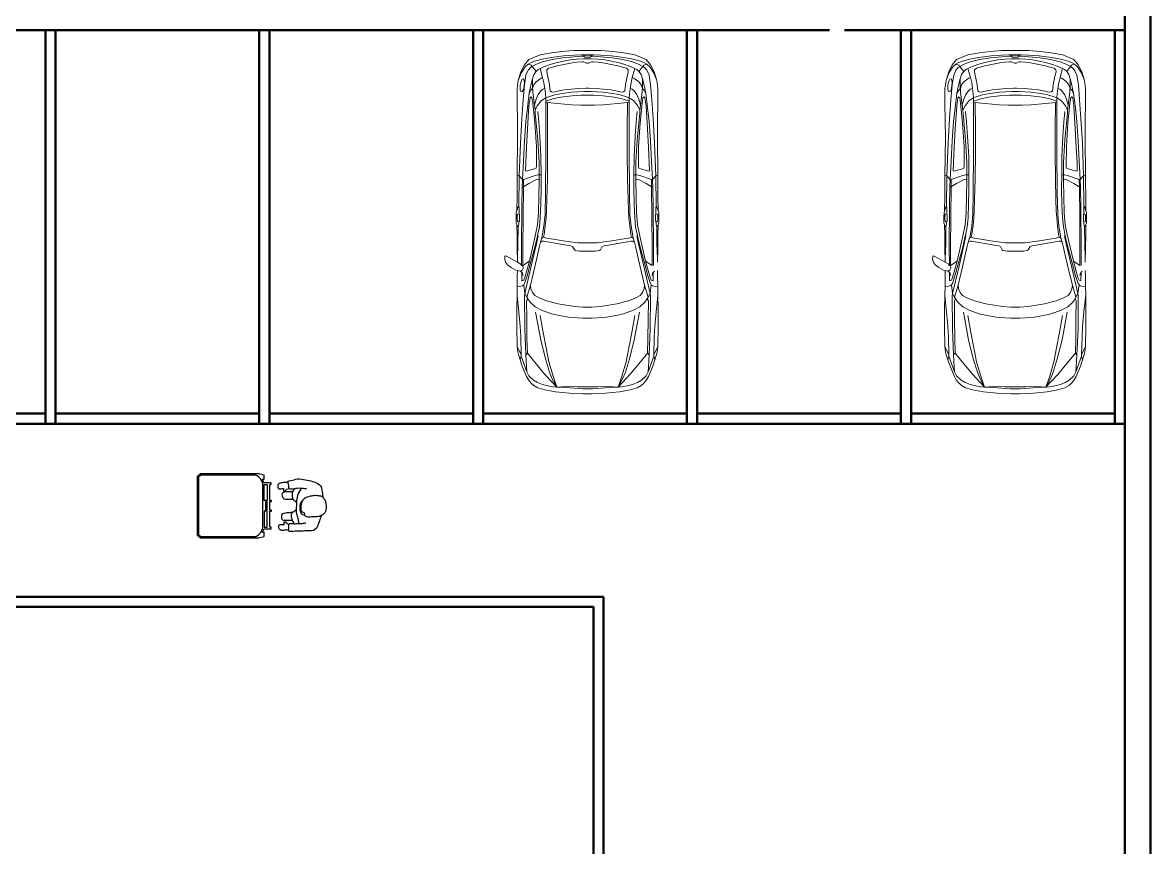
# Model space of a CAD drawing. Header units: millimetres. Extents: x 44692 to 659456, y -26273 to 96111.
# Drawn here: x 269330 to 280366, y 14340 to 22415 of the extents above; entities that cross this region are included whole.
import ezdxf

# ---------------------------------------------------------------- set-up
doc = ezdxf.new("R2010")
doc.units = ezdxf.units.MM
doc.header["$LTSCALE"] = 100
doc.layers.add('Muebles', color=112, linetype='Continuous')
doc.layers.add('Personal', color=171, linetype='Continuous')
doc.layers.add('Paredes', color=7, linetype='Continuous', lineweight=50)
doc.layers.add('www.dwgautocad.com', color=7, linetype='Continuous', lineweight=5)

# ---------------------------------------------------------------- blocks, each defined once
blk = doc.blocks.new('MU11-9')
for points in [[(-0.0431, 0.5974), (-0.0431, 0.5827), (-0.171, 0.5827), (-0.171, 0.5944), (-0.178, 0.5944), (-0.185, 0.5944), (-0.1854, 0.5362, 0.065352), (-0.2135, 0.5234), (-0.2134, 0.5392), (-0.2457, 0.5392), (-0.2575, 0.4915), (-0.2579, 0.0248), (-0.2362, 0), (0, 0), (0.2362, 0), (0.2579, 0.0248), (0.2575, 0.4915), (0.2457, 0.5392), (0.2134, 0.5392), (0.2135, 0.5234, 0.065352), (0.1854, 0.5362), (0.185, 0.5944), (0.178, 0.5944), (0.171, 0.5944), (0.171, 0.5827), (0.0431, 0.5827), (0.0431, 0.5974), (0.0344, 0.5974), (0.0344, 0.5827), (0, 0.5827), (-0.0344, 0.5827), (-0.0344, 0.5974)], [(-0.2468, 0.4718), (-0.2471, 0.0288), (-0.2314, 0.0107), (0, 0.0107), (0.2314, 0.0107), (0.2471, 0.0288), (0.2468, 0.4718, 0.222129), (0.1747, 0.5279), (-0.1747, 0.5279, 0.222129)]]:
    blk.add_lwpolyline(points, format="xyb", close=True)
for points in [[(-0.0431, 0.5382), (-0.171, 0.5382), (-0.171, 0.5618), (-0.0431, 0.5618), (-0.0431, 0.5382)], [(0.0431, 0.5382), (0.171, 0.5382), (0.171, 0.5618), (0.0431, 0.5618), (0.0431, 0.5382)]]:
    blk.add_lwpolyline(points)
blk.add_lwpolyline([(0.0344, 0.5489), (0.0344, 0.5618), (0, 0.5618), (-0.0344, 0.5618), (-0.0344, 0.5489), (0, 0.5489)], close=True)
blk = doc.blocks.new('pa17-16')
for points, knots in [([(5.558, 2.439), (5.555, 2.422), (5.552, 2.385), (5.549, 2.333), (5.571, 2.26), (5.543, 2.259), (5.503, 2.253), (5.479, 2.243), (5.478, 2.281), (5.45, 2.344), (5.466, 2.423), (5.478, 2.503), (5.512, 2.58), (5.555, 2.585), (5.608, 2.596), (5.634, 2.6)], [0, 0, 0, 0, 0.404899, 0.829805, 1.276298, 1.516647, 1.885942, 2.122553, 2.418487, 2.881882, 3.382407, 3.897515, 4.613825, 5.020942, 5.393355, 5.393355, 5.393355, 5.393355]), ([(5.62, 2.554), (5.619, 2.543), (5.615, 2.525), (5.622, 2.49), (5.635, 2.429), (5.661, 2.406), (5.685, 2.391), (5.732, 2.383), (5.772, 2.384), (5.788, 2.397), (5.802, 2.427), (5.815, 2.416), (5.832, 2.43), (5.838, 2.457), (5.832, 2.504), (5.834, 2.562), (5.814, 2.594), (5.794, 2.628), (5.731, 2.639), (5.704, 2.63), (5.668, 2.626), (5.644, 2.605), (5.623, 2.596), (5.621, 2.567), (5.62, 2.554)], [0, 0, 0, 0, 0.297584, 0.631064, 1.068635, 1.39533, 1.69617, 2.097861, 2.458938, 2.716293, 3.010442, 3.199165, 3.447293, 3.731671, 4.119196, 4.541864, 4.881702, 5.22714, 5.673063, 5.989311, 6.327668, 6.644571, 6.906626, 7.259736, 7.259736, 7.259736, 7.259736]), ([(5.82, 2.585), (5.837, 2.582), (5.882, 2.567), (5.976, 2.542), (5.972, 2.461), (5.979, 2.393), (5.981, 2.315), (5.989, 2.261), (5.969, 2.266), (5.94, 2.266), (5.906, 2.267), (5.901, 2.281), (5.909, 2.318), (5.901, 2.361), (5.902, 2.401), (5.896, 2.424), (5.893, 2.435)], [6.682038, 6.682038, 6.682038, 6.682038, 7.076266, 7.806153, 8.304227, 8.77662, 9.284333, 9.649979, 9.844608, 10.160206, 10.472731, 10.661147, 10.998544, 11.371438, 11.724832, 12.051545, 12.051545, 12.051545, 12.051545]), ([(5.552, 2.381), (5.573, 2.365), (5.622, 2.34), (5.692, 2.338), (5.795, 2.332), (5.838, 2.352), (5.881, 2.361), (5.902, 2.366)], [0, 0, 0, 0, 0.49262, 0.970296, 1.525877, 1.91054, 2.357805, 2.357805, 2.357805, 2.357805]), ([(5.672, 2.399), (5.675, 2.395), (5.684, 2.383), (5.704, 2.372), (5.735, 2.37), (5.774, 2.373), (5.809, 2.387), (5.812, 2.401), (5.814, 2.42)], [0.121052, 0.121052, 0.121052, 0.121052, 0.297289, 0.584433, 0.895396, 1.26174, 1.600834, 1.760925, 1.760925, 1.760925, 1.760925]), ([(5.491, 2.248), (5.494, 2.237), (5.498, 2.215), (5.497, 2.181), (5.512, 2.145), (5.557, 2.147), (5.563, 2.168), (5.55, 2.213), (5.575, 2.2), (5.591, 2.209), (5.574, 2.226), (5.562, 2.234), (5.556, 2.252), (5.556, 2.26)], [0, 0, 0, 0, 0.324329, 0.654038, 0.980089, 1.31306, 1.562526, 1.890179, 2.123217, 2.319335, 2.559559, 2.78492, 3.066636, 3.066636, 3.066636, 3.066636]), ([(5.555, 2.321), (5.56, 2.315), (5.571, 2.304), (5.589, 2.292), (5.625, 2.291), (5.661, 2.297), (5.673, 2.315), (5.686, 2.33), (5.691, 2.338)], [0, 0, 0, 0, 0.262594, 0.520609, 0.853848, 1.185107, 1.43842, 1.738028, 1.738028, 1.738028, 1.738028]), ([(5.587, 2.295), (5.587, 2.288), (5.587, 2.267), (5.588, 2.187), (5.635, 2.19), (5.667, 2.213), (5.661, 2.262), (5.66, 2.288), (5.661, 2.301)], [0.078483, 0.078483, 0.078483, 0.078483, 0.321516, 0.797556, 1.122606, 1.448668, 1.830958, 2.166281, 2.166281, 2.166281, 2.166281]), ([(5.771, 2.336), (5.774, 2.331), (5.779, 2.32), (5.795, 2.295), (5.815, 2.285), (5.861, 2.291), (5.884, 2.306), (5.899, 2.312), (5.906, 2.315)], [0, 0, 0, 0, 0.233477, 0.532145, 0.79329, 1.163492, 1.458071, 1.725911, 1.725911, 1.725911, 1.725911]), ([(5.794, 2.299), (5.795, 2.286), (5.798, 2.261), (5.804, 2.2), (5.826, 2.187), (5.867, 2.191), (5.876, 2.212), (5.872, 2.261), (5.871, 2.286), (5.871, 2.298)], [0, 0, 0, 0, 0.353805, 0.775896, 1.041599, 1.377968, 1.615337, 2.001902, 2.313716, 2.313716, 2.313716, 2.313716]), ([(5.971, 2.265), (5.97, 2.255), (5.969, 2.234), (5.979, 2.202), (5.967, 2.164), (5.922, 2.163), (5.913, 2.183), (5.923, 2.229), (5.899, 2.213), (5.882, 2.221), (5.898, 2.24), (5.908, 2.248), (5.912, 2.262), (5.913, 2.268)], [0.038839, 0.038839, 0.038839, 0.038839, 0.324329, 0.654038, 0.980089, 1.31306, 1.562526, 1.890179, 2.123217, 2.319335, 2.559559, 2.78492, 2.989829, 2.989829, 2.989829, 2.989829])]:
    blk.add_open_spline(points, degree=3, knots=knots)

msp = doc.modelspace()

# ---------------------------------------------------------------- linework, layer by layer
at = {"layer": 'Paredes'}
for p, q in [((280115.568, -16598.129), (280115.568, 36254.173)), ((280365.568, -16848.129), (280365.568, 36254.173)), ((256291, 22339.5), (277226, 22339.5)), ((269552.913, 22339.5), (269552.913, 18786.504)), ((269652.913, 22339.5), (269552.913, 22339.5)), ((269552.913, 22339.5), (269552.913, 18586.504)), ((269652.913, 18486.504), (269652.913, 22339.5)), ((269652.913, 18586.504), (269652.913, 22339.5)), ((271645.444, 22339.5), (271645.444, 18786.504)), ((271645.444, 22339.5), (271645.444, 18786.504)), ((271745.444, 22339.5), (271645.444, 22339.5)), ((271645.444, 22339.5), (271645.444, 18586.504)), ((271745.444, 18486.504), (271745.444, 22339.5)), ((271745.444, 18486.504), (271745.444, 22339.5)), ((271745.444, 18586.504), (271745.444, 22339.5)), ((273737.975, 22339.5), (273737.975, 18786.504)), ((273737.975, 22339.5), (273737.975, 18786.504)), ((273837.975, 22339.5), (273737.975, 22339.5)), ((273737.975, 22339.5), (273737.975, 18586.504)), ((273837.975, 18486.504), (273837.975, 22339.5)), ((273837.975, 18486.504), (273837.975, 22339.5)), ((273837.975, 18586.504), (273837.975, 22339.5)), ((275830.506, 22339.5), (275830.506, 18786.504)), ((275930.506, 22339.5), (275830.506, 22339.5)), ((275830.506, 22339.5), (275830.506, 18586.504)), ((275930.506, 18486.504), (275930.506, 22339.5)), ((275930.506, 18586.504), (275930.506, 22339.5)), ((277371.258, 22339.5), (280115.568, 22339.5)), ((277923.037, 22339.5), (277923.037, 18786.504)), ((277923.037, 22339.5), (277923.037, 18786.504)), ((278023.037, 22339.5), (277923.037, 22339.5)), ((277923.037, 22339.5), (277923.037, 18586.504)), ((277923.037, 22339.5), (277923.037, 18786.504)), ((277923.037, 22339.5), (277923.037, 18786.504)), ((278023.037, 22339.5), (277923.037, 22339.5)), ((277923.037, 22339.5), (277923.037, 18586.504)), ((278023.037, 18486.504), (278023.037, 22339.5)), ((278023.037, 18486.504), (278023.037, 22339.5)), ((278023.037, 18586.504), (278023.037, 22339.5)), ((278023.037, 18486.504), (278023.037, 22339.5)), ((278023.037, 18486.504), (278023.037, 22339.5)), ((278023.037, 18586.504), (278023.037, 22339.5)), ((280015.568, 22339.5), (280015.568, 18786.504)), ((280115.568, 22339.5), (280015.568, 22339.5)), ((280015.568, 22339.5), (280015.568, 18586.504)), ((280115.568, 18486.504), (280115.568, 22339.5)), ((280115.568, 18586.504), (280115.568, 22339.5)), ((269552.913, 18786.504), (269552.913, 18586.504)), ((271645.444, 18786.504), (271645.444, 18586.504)), ((271645.444, 18786.504), (271645.444, 18586.504)), ((273737.975, 18786.504), (273737.975, 18586.504)), ((273737.975, 18786.504), (273737.975, 18586.504)), ((275830.506, 18786.504), (275830.506, 18586.504)), ((277923.037, 18786.504), (277923.037, 18586.504)), ((277923.037, 18786.504), (277923.037, 18586.504)), ((277923.037, 18786.504), (277923.037, 18586.504)), ((277923.037, 18786.504), (277923.037, 18586.504)), ((280015.568, 18786.504), (280015.568, 18586.504)), ((269552.913, 18586.504), (267760.382, 18586.504)), ((269552.913, 18586.504), (269552.913, 18486.504)), ((269852.913, 18586.504), (269652.913, 18586.504)), ((271645.444, 18586.504), (269852.913, 18586.504)), ((271645.444, 18586.504), (271645.444, 18486.504)), ((271945.444, 18586.504), (271745.444, 18586.504)), ((273737.975, 18586.504), (271945.444, 18586.504)), ((273737.975, 18586.504), (273737.975, 18486.504)), ((274037.975, 18586.504), (273837.975, 18586.504)), ((275830.506, 18586.504), (274037.975, 18586.504)), ((275830.506, 18586.504), (275830.506, 18486.504)), ((276130.506, 18586.504), (275930.506, 18586.504)), ((277923.037, 18586.504), (276130.506, 18586.504)), ((277923.037, 18586.504), (277923.037, 18486.504)), ((277923.037, 18586.504), (277923.037, 18486.504)), ((278223.037, 18586.504), (278023.037, 18586.504)), ((280015.568, 18586.504), (278223.037, 18586.504)), ((280015.568, 18586.504), (280015.568, 18486.504)), ((267460.382, 18486.504), (269552.913, 18486.504)), ((269552.913, 18486.504), (269652.913, 18486.504)), ((269552.913, 18486.504), (271645.444, 18486.504)), ((271645.444, 18486.504), (271745.444, 18486.504)), ((271645.444, 18486.504), (271745.444, 18486.504)), ((271645.444, 18486.504), (273737.975, 18486.504)), ((273737.975, 18486.504), (273837.975, 18486.504)), ((273737.975, 18486.504), (273837.975, 18486.504)), ((273737.975, 18486.504), (275830.506, 18486.504)), ((275830.506, 18486.504), (275930.506, 18486.504)), ((275830.506, 18486.504), (277923.037, 18486.504)), ((277923.037, 18486.504), (278023.037, 18486.504)), ((277923.037, 18486.504), (278023.037, 18486.504)), ((277923.037, 18486.504), (278023.037, 18486.504)), ((277923.037, 18486.504), (278023.037, 18486.504)), ((277923.037, 18486.504), (280015.568, 18486.504)), ((280015.568, 18486.504), (280115.568, 18486.504)), ((275015.568, 16794.452), (254920.343, 16794.452)), ((275015.568, 13350.828), (275015.568, 16794.452)), ((255020.343, 16694.452), (274915.568, 16694.452)), ((274915.568, 16694.452), (274915.568, 13250.828))]:
    msp.add_line(p, q, dxfattribs=at)
at = {"layer": 'www.dwgautocad.com'}
for p, q in [((274369.774, 20329.737), (274374.508, 20326.032)), ((275345.321, 20329.737), (275340.587, 20326.032)), ((278554.836, 20329.737), (278559.57, 20326.032)), ((279530.383, 20329.737), (279525.649, 20326.032)), ((274168.151, 19745.953), (274170.715, 19835.74)), ((274170.715, 19835.74), (274192.94, 19832.32)), ((274192.94, 19832.32), (274222.003, 19839.161)), ((274222.003, 19839.161), (274233.116, 19847.712)), ((274233.116, 19847.712), (274245.083, 19761.345)), ((274245.083, 19761.345), (274264.743, 19727.14)), ((275470.012, 19761.345), (275450.352, 19727.14)), ((275481.979, 19847.712), (275470.012, 19761.345)), ((275493.092, 19839.161), (275481.979, 19847.712)), ((275522.155, 19832.32), (275493.092, 19839.161)), ((275544.38, 19835.74), (275522.155, 19832.32)), ((275546.944, 19745.953), (275544.38, 19835.74)), ((278353.213, 19745.953), (278355.777, 19835.74)), ((278355.777, 19835.74), (278378.002, 19832.32)), ((278378.002, 19832.32), (278407.065, 19839.161)), ((278407.065, 19839.161), (278418.178, 19847.712)), ((278418.178, 19847.712), (278430.145, 19761.345)), ((278430.145, 19761.345), (278449.805, 19727.14)), ((279655.074, 19761.345), (279635.413, 19727.14)), ((279667.041, 19847.712), (279655.074, 19761.345)), ((279678.153, 19839.161), (279667.041, 19847.712)), ((279707.217, 19832.32), (279678.153, 19839.161)), ((279729.441, 19835.74), (279707.217, 19832.32)), ((279732.006, 19745.953), (279729.441, 19835.74)), ((274166.441, 19606.567), (274168.151, 19745.953)), ((274264.743, 19727.14), (274272.437, 19710.892)), ((274272.437, 19710.892), (274295.516, 19677.543)), ((274295.516, 19677.543), (274344.24, 19632.221)), ((275419.579, 19677.543), (275370.855, 19632.221)), ((275442.658, 19710.892), (275419.579, 19677.543)), ((275450.352, 19727.14), (275442.658, 19710.892)), ((275548.654, 19606.567), (275546.944, 19745.953)), ((278351.503, 19606.567), (278353.213, 19745.953)), ((278449.805, 19727.14), (278457.498, 19710.892)), ((278457.498, 19710.892), (278480.578, 19677.543)), ((278480.578, 19677.543), (278529.302, 19632.221)), ((279604.641, 19677.543), (279555.917, 19632.221)), ((279627.72, 19710.892), (279604.641, 19677.543)), ((279635.413, 19727.14), (279627.72, 19710.892)), ((279733.716, 19606.567), (279732.006, 19745.953)), ((274166.441, 19432.977), (274166.441, 19606.567)), ((274344.24, 19632.221), (274408.35, 19598.016)), ((274408.35, 19598.016), (274504.942, 19564.666)), ((274504.942, 19564.666), (274581.874, 19547.564)), ((274581.874, 19547.564), (274672.483, 19532.172)), ((275133.221, 19547.564), (275042.612, 19532.172)), ((275210.153, 19564.666), (275133.221, 19547.564)), ((275306.745, 19598.016), (275210.153, 19564.666)), ((275370.855, 19632.221), (275306.745, 19598.016)), ((275548.654, 19432.977), (275548.654, 19606.567)), ((278351.503, 19432.977), (278351.503, 19606.567)), ((278529.302, 19632.221), (278593.412, 19598.016)), ((278593.412, 19598.016), (278690.004, 19564.666)), ((278690.004, 19564.666), (278766.936, 19547.564)), ((278766.936, 19547.564), (278857.545, 19532.172)), ((279318.282, 19547.564), (279227.674, 19532.172)), ((279395.215, 19564.666), (279318.282, 19547.564)), ((279491.807, 19598.016), (279395.215, 19564.666)), ((279555.917, 19632.221), (279491.807, 19598.016)), ((279733.716, 19432.977), (279733.716, 19606.567)), ((274169.861, 19244.85), (274166.441, 19432.977)), ((274672.483, 19532.172), (274760.528, 19523.62)), ((274760.528, 19523.62), (274810.961, 19521.055)), ((274810.961, 19521.055), (274857.547, 19521.055)), ((274904.134, 19521.055), (274857.547, 19521.055)), ((274954.567, 19523.62), (274904.134, 19521.055)), ((275042.612, 19532.172), (274954.567, 19523.62)), ((275545.234, 19244.85), (275548.654, 19432.977)), ((278354.922, 19244.85), (278351.503, 19432.977)), ((278857.545, 19532.172), (278945.59, 19523.62)), ((278945.59, 19523.62), (278996.023, 19521.055)), ((278996.023, 19521.055), (279042.609, 19521.055)), ((279089.196, 19521.055), (279042.609, 19521.055)), ((279139.629, 19523.62), (279089.196, 19521.055)), ((279227.674, 19532.172), (279139.629, 19523.62)), ((279730.296, 19244.85), (279733.716, 19432.977)), ((274175.844, 19192.688), (274169.861, 19244.85)), ((275539.251, 19192.688), (275545.234, 19244.85)), ((278360.906, 19192.688), (278354.922, 19244.85)), ((279724.313, 19192.688), (279730.296, 19244.85)), ((274181.828, 19167.034), (274175.844, 19192.688)), ((274198.069, 19113.161), (274181.828, 19167.034)), ((274219.439, 19051.592), (274198.069, 19113.161)), ((275495.656, 19051.592), (275517.026, 19113.161)), ((275517.026, 19113.161), (275533.267, 19167.034)), ((275533.267, 19167.034), (275539.251, 19192.688)), ((278366.89, 19167.034), (278360.906, 19192.688)), ((278383.131, 19113.161), (278366.89, 19167.034)), ((278404.501, 19051.592), (278383.131, 19113.161)), ((279680.718, 19051.592), (279702.088, 19113.161)), ((279702.088, 19113.161), (279718.329, 19167.034)), ((279718.329, 19167.034), (279724.313, 19192.688)), ((274262.179, 18948.978), (274219.439, 19051.592)), ((275452.916, 18948.978), (275495.656, 19051.592)), ((278447.241, 18948.978), (278404.501, 19051.592)), ((279637.978, 18948.978), (279680.718, 19051.592)), ((274280.985, 18917.338), (274262.179, 18948.978)), ((274307.483, 18883.988), (274280.985, 18917.338)), ((274331.418, 18860.9), (274307.483, 18883.988)), ((275383.677, 18860.9), (275407.612, 18883.988)), ((275407.612, 18883.988), (275434.11, 18917.338)), ((275434.11, 18917.338), (275452.916, 18948.978)), ((278466.046, 18917.338), (278447.241, 18948.978)), ((278492.545, 18883.988), (278466.046, 18917.338)), ((278516.48, 18860.9), (278492.545, 18883.988)), ((279568.739, 18860.9), (279592.673, 18883.988)), ((279592.673, 18883.988), (279619.172, 18917.338)), ((279619.172, 18917.338), (279637.978, 18948.978)), ((274371.593, 18839.522), (274331.418, 18860.9)), ((274439.123, 18818.144), (274371.593, 18839.522)), ((274545.973, 18801.041), (274439.123, 18818.144)), ((274680.176, 18786.504), (274545.973, 18801.041)), ((274816.09, 18779.663), (274680.176, 18786.504)), ((274857.547, 18779.663), (274816.09, 18779.663)), ((274857.547, 18779.663), (274899.005, 18779.663)), ((274899.005, 18779.663), (275034.919, 18786.504)), ((275034.919, 18786.504), (275169.122, 18801.041)), ((275169.122, 18801.041), (275275.972, 18818.144)), ((275275.972, 18818.144), (275343.502, 18839.522)), ((275343.502, 18839.522), (275383.677, 18860.9)), ((278556.655, 18839.522), (278516.48, 18860.9)), ((278624.185, 18818.144), (278556.655, 18839.522)), ((278731.035, 18801.041), (278624.185, 18818.144)), ((278865.238, 18786.504), (278731.035, 18801.041)), ((279001.152, 18779.663), (278865.238, 18786.504)), ((279042.609, 18779.663), (279001.152, 18779.663)), ((279042.609, 18779.663), (279084.067, 18779.663)), ((279084.067, 18779.663), (279219.98, 18786.504)), ((279219.98, 18786.504), (279354.184, 18801.041)), ((279354.184, 18801.041), (279461.034, 18818.144)), ((279461.034, 18818.144), (279528.563, 18839.522)), ((279528.563, 18839.522), (279568.739, 18860.9))]:
    msp.add_line(p, q, dxfattribs=at)
for points in [[(274169.48, 20914.189), (274174.098, 21290.788), (274172.251, 21447.864), (274168.556, 21628.964), (274169.48, 21769.409), (274180.564, 21847.023), (274206.425, 21933.877), (274240.599, 22001.327), (274284.01, 22053.994), (274392.998, 22099.268), (274506.605, 22119.173), (274610.975, 22131.184), (274724.581, 22139.5), (274812.326, 22139.5), (274857.547, 22139.5)], [(274180.564, 21847.023), (274211.043, 21926.061), (274247.065, 21979.652), (274277.545, 22006.447), (274300.635, 22021.231), (274339.428, 22037.863), (274414.242, 22056.342), (274501.986, 22072.974), (274622.982, 22087.757), (274727.352, 22096.997), (274794.777, 22098.845), (274857.547, 22098.845)], [(274184.698, 20616.294), (274187.953, 20913.265), (274200.883, 21234.111), (274214.738, 21475.269), (274227.669, 21659.14), (274239.676, 21806.368), (274255.378, 21899.689), (274277.545, 21948.66), (274300.635, 21973.608), (274315.413, 21985.619), (274357.9, 22005.947), (274417.936, 22030.894), (274511.223, 22052.146), (274614.669, 22067.853), (274726.428, 22078.941), (274799.395, 22085.409), (274818.791, 22085.409), (274831.722, 22074.321), (274845.576, 22074.321), (274857.547, 22074.321)], [(274818.791, 22085.409), (274828.027, 22095.149), (274857.547, 22095.149)], [(275545.615, 20914.189), (275540.997, 21290.788), (275542.844, 21447.864), (275546.539, 21628.964), (275545.615, 21769.409), (275534.531, 21847.023), (275508.67, 21933.877), (275474.495, 22001.327), (275431.085, 22053.994), (275322.097, 22099.268), (275208.49, 22119.173), (275104.12, 22131.184), (274990.514, 22139.5), (274902.769, 22139.5), (274857.547, 22139.5)], [(275534.531, 21847.023), (275504.052, 21926.061), (275468.03, 21979.652), (275437.55, 22006.447), (275414.46, 22021.231), (275375.667, 22037.863), (275300.853, 22056.342), (275213.109, 22072.974), (275092.113, 22087.757), (274987.743, 22096.997), (274920.318, 22098.845), (274857.547, 22098.845)], [(274896.304, 22085.409), (274887.068, 22095.149), (274857.547, 22095.149)], [(275530.397, 20616.294), (275527.142, 20913.265), (275514.212, 21234.111), (275500.357, 21475.269), (275487.426, 21659.14), (275475.419, 21806.368), (275459.717, 21899.689), (275437.55, 21948.66), (275414.46, 21973.608), (275399.682, 21985.619), (275357.195, 22005.947), (275297.159, 22030.894), (275203.872, 22052.146), (275100.426, 22067.853), (274988.667, 22078.941), (274915.7, 22085.409), (274896.304, 22085.409), (274883.373, 22074.321), (274869.519, 22074.321), (274857.547, 22074.321)], [(278354.542, 20914.189), (278359.16, 21290.788), (278357.313, 21447.864), (278353.618, 21628.964), (278354.542, 21769.409), (278365.626, 21847.023), (278391.487, 21933.877), (278425.661, 22001.327), (278469.072, 22053.994), (278578.06, 22099.268), (278691.666, 22119.173), (278796.036, 22131.184), (278909.643, 22139.5), (278997.387, 22139.5), (279042.609, 22139.5)], [(278365.626, 21847.023), (278396.105, 21926.061), (278432.127, 21979.652), (278462.607, 22006.447), (278485.697, 22021.231), (278524.49, 22037.863), (278599.304, 22056.342), (278687.048, 22072.974), (278808.044, 22087.757), (278912.414, 22096.997), (278979.838, 22098.845), (279042.609, 22098.845)], [(278369.759, 20616.294), (278373.015, 20913.265), (278385.945, 21234.111), (278399.8, 21475.269), (278412.731, 21659.14), (278424.738, 21806.368), (278440.439, 21899.689), (278462.607, 21948.66), (278485.697, 21973.608), (278500.475, 21985.619), (278542.962, 22005.947), (278602.998, 22030.894), (278696.285, 22052.146), (278799.731, 22067.853), (278911.49, 22078.941), (278984.457, 22085.409), (279003.853, 22085.409), (279016.784, 22074.321), (279030.638, 22074.321), (279042.609, 22074.321)], [(279003.853, 22085.409), (279013.089, 22095.149), (279042.609, 22095.149)], [(279730.677, 20914.189), (279726.059, 21290.788), (279727.906, 21447.864), (279731.6, 21628.964), (279730.677, 21769.409), (279719.593, 21847.023), (279693.732, 21933.877), (279659.557, 22001.327), (279616.147, 22053.994), (279507.159, 22099.268), (279393.552, 22119.173), (279289.182, 22131.184), (279175.576, 22139.5), (279087.831, 22139.5), (279042.609, 22139.5)], [(279719.593, 21847.023), (279689.113, 21926.061), (279653.092, 21979.652), (279622.612, 22006.447), (279599.521, 22021.231), (279560.729, 22037.863), (279485.915, 22056.342), (279398.17, 22072.974), (279277.175, 22087.757), (279172.805, 22096.997), (279105.38, 22098.845), (279042.609, 22098.845)], [(279081.366, 22085.409), (279072.13, 22095.149), (279042.609, 22095.149)], [(279715.459, 20616.294), (279712.204, 20913.265), (279699.273, 21234.111), (279685.419, 21475.269), (279672.488, 21659.14), (279660.481, 21806.368), (279644.779, 21899.689), (279622.612, 21948.66), (279599.521, 21973.608), (279584.743, 21985.619), (279542.257, 22005.947), (279482.221, 22030.894), (279388.934, 22052.146), (279285.488, 22067.853), (279173.729, 22078.941), (279100.762, 22085.409), (279081.366, 22085.409), (279068.435, 22074.321), (279054.581, 22074.321), (279042.609, 22074.321)], [(274277.545, 22006.447), (274296.941, 22001.827), (274306.177, 21997.208), (274315.413, 21985.619), (274354.206, 21935.301)], [(274319.108, 21862.415), (274332.962, 21906.658), (274354.206, 21935.301), (274375.449, 21955.629), (274394.845, 21965.792), (274418.86, 21876.166), (274431.791, 21825.348), (274440.103, 21769.909), (274447.492, 21718.166), (274450.263, 21676.471)], [(274394.845, 21965.792), (274447.492, 21987.968), (274502.91, 22006.447), (274561.099, 22023.079), (274622.058, 22035.091), (274688.559, 22048.95), (274753.213, 22056.342), (274820.638, 22060.962), (274857.547, 22060.962)], [(274857.547, 21770.833), (274844.653, 21770.833), (274770.762, 21769.909), (274699.643, 21763.441), (274630.371, 21755.125), (274563.869, 21743.114), (274526.001, 21734.798), (274504.757, 21735.722), (274492.75, 21746.81), (274489.056, 21775.453), (274482.59, 21824.424), (274466.888, 21898.342), (274458.576, 21932.529), (274459.499, 21951.933), (274477.048, 21966.716), (274505.681, 21974.108), (274560.175, 21991.664), (274642.378, 22007.371), (274707.956, 22019.383), (274757.831, 22026.775), (274803.089, 22031.395), (274818.791, 22030.471), (274834.493, 22023.079), (274834.493, 22023.079), (274849.271, 22015.687), (274857.547, 22015.687)], [(275320.25, 21965.792), (275267.603, 21987.968), (275212.185, 22006.447), (275153.996, 22023.079), (275093.037, 22035.091), (275026.536, 22048.95), (274961.882, 22056.342), (274894.457, 22060.962), (274857.547, 22060.962)], [(274857.547, 21770.833), (274870.442, 21770.833), (274944.333, 21769.909), (275015.452, 21763.441), (275084.724, 21755.125), (275151.225, 21743.114), (275189.094, 21734.798), (275210.338, 21735.722), (275222.345, 21746.81), (275226.039, 21775.453), (275232.505, 21824.424), (275248.206, 21898.342), (275256.519, 21932.529), (275255.596, 21951.933), (275238.047, 21966.716), (275209.414, 21974.108), (275154.92, 21991.664), (275072.717, 22007.371), (275007.139, 22019.383), (274957.264, 22026.775), (274912.006, 22031.395), (274896.304, 22030.471), (274880.602, 22023.079), (274880.602, 22023.079), (274865.824, 22015.687), (274857.547, 22015.687)], [(275395.987, 21862.415), (275382.133, 21906.658), (275360.889, 21935.301), (275339.646, 21955.629), (275320.25, 21965.792), (275296.235, 21876.166), (275283.304, 21825.348), (275274.992, 21769.909), (275267.603, 21718.166), (275264.832, 21676.471)], [(275437.55, 22006.447), (275418.154, 22001.827), (275408.918, 21997.208), (275399.682, 21985.619), (275360.889, 21935.301)], [(278462.607, 22006.447), (278482.003, 22001.827), (278491.239, 21997.208), (278500.475, 21985.619), (278539.268, 21935.301)], [(278504.17, 21862.415), (278518.024, 21906.658), (278539.268, 21935.301), (278560.511, 21955.629), (278579.907, 21965.792), (278603.922, 21876.166), (278616.852, 21825.348), (278625.165, 21769.909), (278632.554, 21718.166), (278635.325, 21676.471)], [(278579.907, 21965.792), (278632.554, 21987.968), (278687.972, 22006.447), (278746.16, 22023.079), (278807.12, 22035.091), (278873.621, 22048.95), (278938.275, 22056.342), (279005.7, 22060.962), (279042.609, 22060.962)], [(279042.609, 21770.833), (279029.714, 21770.833), (278955.824, 21769.909), (278884.705, 21763.441), (278815.433, 21755.125), (278748.931, 21743.114), (278711.063, 21734.798), (278689.819, 21735.722), (278677.812, 21746.81), (278674.117, 21775.453), (278667.652, 21824.424), (278651.95, 21898.342), (278643.638, 21932.529), (278644.561, 21951.933), (278662.11, 21966.716), (278690.743, 21974.108), (278745.237, 21991.664), (278827.44, 22007.371), (278893.017, 22019.383), (278942.893, 22026.775), (278988.151, 22031.395), (279003.853, 22030.471), (279019.554, 22023.079), (279019.554, 22023.079), (279034.333, 22015.687), (279042.609, 22015.687)], [(279505.311, 21965.792), (279452.665, 21987.968), (279397.247, 22006.447), (279339.058, 22023.079), (279278.099, 22035.091), (279211.598, 22048.95), (279146.944, 22056.342), (279079.519, 22060.962), (279042.609, 22060.962)], [(279042.609, 21770.833), (279055.504, 21770.833), (279129.395, 21769.909), (279200.514, 21763.441), (279269.786, 21755.125), (279336.287, 21743.114), (279374.156, 21734.798), (279395.4, 21735.722), (279407.407, 21746.81), (279411.101, 21775.453), (279417.567, 21824.424), (279433.268, 21898.342), (279441.581, 21932.529), (279440.657, 21951.933), (279423.108, 21966.716), (279394.476, 21974.108), (279339.982, 21991.664), (279257.779, 22007.371), (279192.201, 22019.383), (279142.325, 22026.775), (279097.068, 22031.395), (279081.366, 22030.471), (279065.664, 22023.079), (279065.664, 22023.079), (279050.886, 22015.687), (279042.609, 22015.687)], [(279581.049, 21862.415), (279567.194, 21906.658), (279545.951, 21935.301), (279524.708, 21955.629), (279505.311, 21965.792), (279481.297, 21876.166), (279468.366, 21825.348), (279460.054, 21769.909), (279452.665, 21718.166), (279449.894, 21676.471)], [(279622.612, 22006.447), (279603.216, 22001.827), (279593.98, 21997.208), (279584.743, 21985.619), (279545.951, 21935.301)], [(274219.222, 20799.117), (274221.203, 20879.078), (274230.44, 21057.631), (274241.523, 21255.362), (274254.454, 21447.549), (274269.232, 21579.678), (274285.857, 21722.895), (274306.177, 21815.292), (274319.108, 21862.415), (274319.108, 21796.813), (274322.802, 21733.058), (274338.504, 21605.549), (274345.893, 21558.202)], [(274320.652, 21770.16), (274332.962, 21804.096), (274351.435, 21830.892), (274380.067, 21854.915), (274404.082, 21869.699), (274418.86, 21876.166)], [(275394.443, 21770.16), (275382.133, 21804.096), (275363.66, 21830.892), (275335.028, 21854.915), (275311.013, 21869.699), (275296.235, 21876.166)], [(275495.872, 20799.117), (275493.892, 20879.078), (275484.655, 21057.631), (275473.572, 21255.362), (275460.641, 21447.549), (275445.863, 21579.678), (275429.238, 21722.895), (275408.918, 21815.292), (275395.987, 21862.415), (275395.987, 21796.813), (275392.293, 21733.058), (275376.591, 21605.549), (275369.202, 21558.202)], [(278404.284, 20799.117), (278406.265, 20879.078), (278415.501, 21057.631), (278426.585, 21255.362), (278439.516, 21447.549), (278454.294, 21579.678), (278470.919, 21722.895), (278491.239, 21815.292), (278504.17, 21862.415), (278504.17, 21796.813), (278507.864, 21733.058), (278523.566, 21605.549), (278530.955, 21558.202)], [(278505.714, 21770.16), (278518.024, 21804.096), (278536.497, 21830.892), (278565.129, 21854.915), (278589.144, 21869.699), (278603.922, 21876.166)], [(279579.504, 21770.16), (279567.194, 21804.096), (279548.722, 21830.892), (279520.089, 21854.915), (279496.075, 21869.699), (279481.297, 21876.166)], [(279680.934, 20799.117), (279678.954, 20879.078), (279669.717, 21057.631), (279658.634, 21255.362), (279645.703, 21447.549), (279630.925, 21579.678), (279614.3, 21722.895), (279593.98, 21815.292), (279581.049, 21862.415), (279581.049, 21796.813), (279577.354, 21733.058), (279561.653, 21605.549), (279554.264, 21558.202)], [(274285.857, 21722.895), (274285.857, 21722.895), (274304.33, 21754.31), (274320.652, 21770.16)], [(274338.504, 21605.549), (274355.129, 21664.576), (274374.526, 21711.699), (274400.387, 21745.886), (274419.783, 21762.517), (274440.103, 21769.909)], [(274857.547, 21741.374), (274820.638, 21741.374), (274705.185, 21733.982), (274610.975, 21721.047), (274538.008, 21707.187), (274466.888, 21684.088), (274450.263, 21676.471)], [(274857.547, 21741.374), (274894.457, 21741.374), (275009.91, 21733.982), (275104.12, 21721.047), (275177.087, 21707.187), (275248.206, 21684.088), (275264.832, 21676.471)], [(275376.591, 21605.549), (275359.966, 21664.576), (275340.569, 21711.699), (275314.708, 21745.886), (275295.312, 21762.517), (275274.992, 21769.909)], [(275429.238, 21722.895), (275429.238, 21722.895), (275410.765, 21754.31), (275394.443, 21770.16)], [(278470.919, 21722.895), (278470.919, 21722.895), (278489.392, 21754.31), (278505.714, 21770.16)], [(278523.566, 21605.549), (278540.191, 21664.576), (278559.587, 21711.699), (278585.449, 21745.886), (278604.845, 21762.517), (278625.165, 21769.909)], [(279042.609, 21741.374), (279005.7, 21741.374), (278890.247, 21733.982), (278796.036, 21721.047), (278723.07, 21707.187), (278651.95, 21684.088), (278635.325, 21676.471)], [(279042.609, 21741.374), (279079.519, 21741.374), (279194.972, 21733.982), (279289.182, 21721.047), (279362.149, 21707.187), (279433.268, 21684.088), (279449.894, 21676.471)], [(279561.653, 21605.549), (279545.027, 21664.576), (279525.631, 21711.699), (279499.77, 21745.886), (279480.373, 21762.517), (279460.054, 21769.909)], [(279614.3, 21722.895), (279614.3, 21722.895), (279595.827, 21754.31), (279579.504, 21770.16)], [(274251.41, 20962.871), (274256.722, 20960.051), (274340.351, 20983.713), (274356.053, 20990.181), (274358.824, 21007.736), (274356.977, 21199), (274342.199, 21431.842), (274321.879, 21624.953), (274314.49, 21678.544), (274303.406, 21686.859), (274295.094, 21676.696), (274284.934, 21599.082), (274270.156, 21375.479), (274260.919, 21192.532), (274252.607, 21043.771), (274251.41, 20962.871)], [(274384.552, 20869.339), (274385.609, 20925.277), (274384.686, 21045.394), (274371.755, 21267.149), (274346.817, 21525.862), (274345.893, 21558.202), (274366.213, 21600.704), (274407.776, 21652.447), (274450.263, 21676.471)], [(274412.317, 20306.022), (274431.791, 20422.633), (274441.951, 20535.359), (274447.492, 20752.493), (274450.263, 21146.108), (274450.263, 21633.968), (274450.263, 21676.471)], [(274465.041, 21632.12), (274467.812, 21369.71), (274467.812, 21140.564), (274465.041, 20887.394), (274460.423, 20683.195), (274456.729, 20570.47), (274452.11, 20502.096), (274444.721, 20425.405), (274437.332, 20368.119), (274433.066, 20338.549), (274427.571, 20312.925)], [(274450.263, 21644.357), (274519.535, 21668.38), (274595.273, 21684.088), (274703.337, 21698.871), (274796.624, 21703.491), (274857.547, 21703.491)], [(274450.263, 21633.968), (274465.041, 21632.12), (274562.946, 21621.257), (274701.49, 21609.245), (274792.929, 21604.626), (274857.547, 21604.626)], [(275264.832, 21644.357), (275195.56, 21668.38), (275119.822, 21684.088), (275011.758, 21698.871), (274918.471, 21703.491), (274857.547, 21703.491)], [(275264.832, 21633.968), (275250.054, 21632.12), (275152.149, 21621.257), (275013.605, 21609.245), (274922.166, 21604.626), (274857.547, 21604.626)], [(275250.054, 21632.12), (275247.283, 21369.71), (275247.283, 21140.564), (275250.054, 20887.394), (275254.672, 20683.195), (275258.366, 20570.47), (275262.985, 20502.096), (275270.374, 20425.405), (275277.763, 20368.119), (275282.029, 20338.549), (275287.524, 20312.925)], [(275302.778, 20306.022), (275283.304, 20422.633), (275273.144, 20535.359), (275267.603, 20752.493), (275264.832, 21146.108), (275264.832, 21633.968), (275264.832, 21676.471)], [(275330.543, 20869.339), (275329.486, 20925.277), (275330.409, 21045.394), (275343.34, 21267.149), (275368.278, 21525.862), (275369.202, 21558.202), (275348.882, 21600.704), (275307.319, 21652.447), (275264.832, 21676.471)], [(275463.685, 20962.871), (275458.373, 20960.051), (275374.744, 20983.713), (275359.042, 20990.181), (275356.271, 21007.736), (275358.118, 21199), (275372.896, 21431.842), (275393.216, 21624.953), (275400.605, 21678.544), (275411.689, 21686.859), (275420.001, 21676.696), (275430.161, 21599.082), (275444.939, 21375.479), (275454.176, 21192.532), (275462.488, 21043.771), (275463.685, 20962.871)], [(278436.472, 20962.871), (278441.784, 20960.051), (278525.413, 20983.713), (278541.115, 20990.181), (278543.886, 21007.736), (278542.039, 21199), (278527.26, 21431.842), (278506.941, 21624.953), (278499.552, 21678.544), (278488.468, 21686.859), (278480.155, 21676.696), (278469.996, 21599.082), (278455.217, 21375.479), (278445.981, 21192.532), (278437.669, 21043.771), (278436.472, 20962.871)], [(278569.614, 20869.339), (278570.671, 20925.277), (278569.747, 21045.394), (278556.817, 21267.149), (278531.879, 21525.862), (278530.955, 21558.202), (278551.275, 21600.704), (278592.838, 21652.447), (278635.325, 21676.471)], [(278597.379, 20306.022), (278616.852, 20422.633), (278627.012, 20535.359), (278632.554, 20752.493), (278635.325, 21146.108), (278635.325, 21633.968), (278635.325, 21676.471)], [(278650.103, 21632.12), (278652.874, 21369.71), (278652.874, 21140.564), (278650.103, 20887.394), (278645.485, 20683.195), (278641.79, 20570.47), (278637.172, 20502.096), (278629.783, 20425.405), (278622.394, 20368.119), (278618.128, 20338.549), (278612.633, 20312.925)], [(278635.325, 21644.357), (278704.597, 21668.38), (278780.335, 21684.088), (278888.399, 21698.871), (278981.686, 21703.491), (279042.609, 21703.491)], [(278635.325, 21633.968), (278650.103, 21632.12), (278748.008, 21621.257), (278886.552, 21609.245), (278977.991, 21604.626), (279042.609, 21604.626)], [(279449.894, 21644.357), (279380.622, 21668.38), (279304.884, 21684.088), (279196.819, 21698.871), (279103.533, 21703.491), (279042.609, 21703.491)], [(279449.894, 21633.968), (279435.116, 21632.12), (279337.211, 21621.257), (279198.667, 21609.245), (279107.227, 21604.626), (279042.609, 21604.626)], [(279435.116, 21632.12), (279432.345, 21369.71), (279432.345, 21140.564), (279435.116, 20887.394), (279439.734, 20683.195), (279443.428, 20570.47), (279448.046, 20502.096), (279455.435, 20425.405), (279462.824, 20368.119), (279467.09, 20338.549), (279472.586, 20312.925)], [(279487.84, 20306.022), (279468.366, 20422.633), (279458.206, 20535.359), (279452.665, 20752.493), (279449.894, 21146.108), (279449.894, 21633.968), (279449.894, 21676.471)], [(279515.605, 20869.339), (279514.548, 20925.277), (279515.471, 21045.394), (279528.402, 21267.149), (279553.34, 21525.862), (279554.264, 21558.202), (279533.944, 21600.704), (279492.381, 21652.447), (279449.894, 21676.471)], [(279648.747, 20962.871), (279643.435, 20960.051), (279559.805, 20983.713), (279544.104, 20990.181), (279541.333, 21007.736), (279543.18, 21199), (279557.958, 21431.842), (279578.278, 21624.953), (279585.667, 21678.544), (279596.751, 21686.859), (279605.063, 21676.696), (279615.223, 21599.082), (279630.001, 21375.479), (279639.238, 21192.532), (279647.55, 21043.771), (279648.747, 20962.871)], [(274403.158, 20924.353), (274402.234, 21104.529), (274391.151, 21303.184), (274380.991, 21439.932), (274370.831, 21544.342)], [(275311.937, 20924.353), (275312.86, 21104.529), (275323.944, 21303.184), (275334.104, 21439.932), (275344.264, 21544.342)], [(278588.22, 20924.353), (278587.296, 21104.529), (278576.213, 21303.184), (278566.053, 21439.932), (278555.893, 21544.342)], [(279496.999, 20924.353), (279497.922, 21104.529), (279509.006, 21303.184), (279519.166, 21439.932), (279529.326, 21544.342)], [(274165.669, 20569.487), (274167.857, 20718.023), (274169.153, 20851.501), (274169.48, 20914.189)], [(274169.48, 20914.189), (274177.793, 20916.961), (274187.953, 20913.265), (274221.203, 20879.078), (274232.287, 20879.078), (274345.893, 20916.037), (274374.375, 20925.046), (274385.609, 20925.277), (274403.158, 20924.353)], [(274213.327, 20036.96), (274211.833, 20213.315), (274215.528, 20611.55), (274219.222, 20799.117), (274283.876, 20840.696), (274357.767, 20878.579), (274377.163, 20881.351), (274384.552, 20869.339), (274378.087, 20556.111), (274367.927, 20435.994), (274349.454, 20340.824), (274288.495, 20078.415), (274244.16, 19917.643), (274233.077, 19894.543), (274214.604, 19886.228)], [(274229.96, 20806.022), (274232.287, 20879.078)], [(274369.774, 20329.737), (274386.533, 20414.318), (274395.769, 20503.02), (274401.311, 20639.768), (274405.005, 20783.909), (274403.158, 20924.353)], [(275345.321, 20329.737), (275328.562, 20414.318), (275319.326, 20503.02), (275313.784, 20639.768), (275310.09, 20783.909), (275311.937, 20924.353)], [(275545.615, 20914.189), (275537.302, 20916.961), (275527.142, 20913.265), (275493.892, 20879.078), (275482.808, 20879.078), (275369.202, 20916.037), (275340.72, 20925.046), (275329.486, 20925.277), (275311.937, 20924.353)], [(275501.768, 20036.96), (275503.262, 20213.315), (275499.567, 20611.55), (275495.872, 20799.117), (275431.218, 20840.696), (275357.328, 20878.579), (275337.932, 20881.351), (275330.543, 20869.339), (275337.008, 20556.111), (275347.168, 20435.994), (275365.641, 20340.824), (275426.6, 20078.415), (275470.935, 19917.643), (275482.018, 19894.543), (275500.491, 19886.228)], [(275485.135, 20806.022), (275482.808, 20879.078)], [(275549.426, 20569.487), (275547.238, 20718.023), (275545.942, 20851.501), (275545.615, 20914.189)], [(278350.731, 20569.487), (278352.919, 20718.023), (278354.214, 20851.501), (278354.542, 20914.189)], [(278354.542, 20914.189), (278362.855, 20916.961), (278373.015, 20913.265), (278406.265, 20879.078), (278417.349, 20879.078), (278530.955, 20916.037), (278559.437, 20925.046), (278570.671, 20925.277), (278588.22, 20924.353)], [(278398.389, 20036.96), (278396.895, 20213.315), (278400.59, 20611.55), (278404.284, 20799.117), (278468.938, 20840.696), (278542.829, 20878.579), (278562.225, 20881.351), (278569.614, 20869.339), (278563.148, 20556.111), (278552.989, 20435.994), (278534.516, 20340.824), (278473.557, 20078.415), (278429.222, 19917.643), (278418.139, 19894.543), (278399.666, 19886.228)], [(278415.022, 20806.022), (278417.349, 20879.078)], [(278554.836, 20329.737), (278571.595, 20414.318), (278580.831, 20503.02), (278586.373, 20639.768), (278590.067, 20783.909), (278588.22, 20924.353)], [(279530.383, 20329.737), (279513.624, 20414.318), (279504.388, 20503.02), (279498.846, 20639.768), (279495.151, 20783.909), (279496.999, 20924.353)], [(279730.677, 20914.189), (279722.364, 20916.961), (279712.204, 20913.265), (279678.954, 20879.078), (279667.87, 20879.078), (279554.264, 20916.037), (279525.782, 20925.046), (279514.548, 20925.277), (279496.999, 20924.353)], [(279686.829, 20036.96), (279688.323, 20213.315), (279684.629, 20611.55), (279680.934, 20799.117), (279616.28, 20840.696), (279542.39, 20878.579), (279522.994, 20881.351), (279515.605, 20869.339), (279522.07, 20556.111), (279532.23, 20435.994), (279550.703, 20340.824), (279611.662, 20078.415), (279655.996, 19917.643), (279667.08, 19894.543), (279685.552, 19886.228)], [(279670.197, 20806.022), (279667.87, 20879.078)], [(279734.488, 20569.487), (279732.3, 20718.023), (279731.004, 20851.501), (279730.677, 20914.189)], [(274223.841, 20034.988), (274223.841, 20215.163), (274226.612, 20509.912), (274229.96, 20806.022)], [(275491.254, 20034.988), (275491.254, 20215.163), (275488.483, 20509.912), (275485.135, 20806.022)], [(278408.903, 20034.988), (278408.903, 20215.163), (278411.673, 20509.912), (278415.022, 20806.022)], [(279676.316, 20034.988), (279676.316, 20215.163), (279673.545, 20509.912), (279670.197, 20806.022)], [(274186.641, 20464.673), (274185.345, 20441.994), (274178.868, 20415.428), (274171.743, 20423.204), (274159.437, 20454.953), (274158.789, 20506.142), (274160.732, 20554.09), (274171.743, 20588.432), (274177.573, 20609.166), (274184.698, 20616.294), (274187.936, 20602.039), (274187.936, 20541.779), (274176.925, 20538.539), (274169.8, 20528.82), (274168.505, 20494.479), (274171.096, 20468.56), (274178.868, 20465.321), (274186.641, 20464.673)], [(274186.641, 20464.673), (274191.175, 20472.448), (274191.175, 20502.254), (274191.175, 20532.06), (274187.936, 20541.779)], [(275528.454, 20464.673), (275523.92, 20472.448), (275523.92, 20502.254), (275523.92, 20532.06), (275527.159, 20541.779)], [(275528.454, 20464.673), (275529.75, 20441.994), (275536.227, 20415.428), (275543.352, 20423.204), (275555.658, 20454.953), (275556.306, 20506.142), (275554.363, 20554.09), (275543.352, 20588.432), (275537.522, 20609.166), (275530.397, 20616.294), (275527.159, 20602.039), (275527.159, 20541.779), (275538.17, 20538.539), (275545.295, 20528.82), (275546.59, 20494.479), (275543.999, 20468.56), (275536.227, 20465.321), (275528.454, 20464.673)], [(278371.703, 20464.673), (278370.407, 20441.994), (278363.93, 20415.428), (278356.805, 20423.204), (278344.499, 20454.953), (278343.851, 20506.142), (278345.794, 20554.09), (278356.805, 20588.432), (278362.635, 20609.166), (278369.759, 20616.294), (278372.998, 20602.039), (278372.998, 20541.779), (278361.987, 20538.539), (278354.862, 20528.82), (278353.567, 20494.479), (278356.158, 20468.56), (278363.93, 20465.321), (278371.703, 20464.673)], [(278371.703, 20464.673), (278376.237, 20472.448), (278376.237, 20502.254), (278376.237, 20532.06), (278372.998, 20541.779)], [(279713.516, 20464.673), (279708.982, 20472.448), (279708.982, 20502.254), (279708.982, 20532.06), (279712.221, 20541.779)], [(279713.516, 20464.673), (279714.812, 20441.994), (279721.289, 20415.428), (279728.413, 20423.204), (279740.72, 20454.953), (279741.368, 20506.142), (279739.425, 20554.09), (279728.413, 20588.432), (279722.584, 20609.166), (279715.459, 20616.294), (279712.221, 20602.039), (279712.221, 20541.779), (279723.232, 20538.539), (279730.357, 20528.82), (279731.652, 20494.479), (279729.061, 20468.56), (279721.289, 20465.321), (279713.516, 20464.673)], [(274173.041, 20069.175), (274169.153, 20208.083), (274167.857, 20336.378), (274166.749, 20436.089)], [(275542.054, 20069.175), (275545.942, 20208.083), (275547.238, 20336.378), (275548.346, 20436.089)], [(278358.103, 20069.175), (278354.214, 20208.083), (278352.919, 20336.378), (278351.811, 20436.089)], [(279727.116, 20069.175), (279731.004, 20208.083), (279732.3, 20336.378), (279733.408, 20436.089)], [(274178.868, 20415.428), (274177.573, 20249.552), (274172.391, 20107.65), (274173.041, 20069.175)], [(274233.116, 19847.712), (274242.313, 19859.432), (274266.328, 19936.122), (274301.425, 20062.707), (274346.683, 20229.947), (274365.156, 20310.333), (274369.774, 20329.737), (274369.774, 20329.737)], [(274245.083, 19761.345), (274304.196, 20017.432), (274357.767, 20248.427), (274374.508, 20326.032)], [(274264.743, 19727.14), (274298.655, 19844.649), (274342.065, 20024.824), (274387.109, 20224.604), (274397.103, 20265.683), (274406.719, 20298.321), (274414.108, 20308.485), (274427.571, 20312.925), (274455.671, 20305.713), (274521.249, 20293.702), (274619.154, 20277.07), (274762.316, 20259.514), (274838.054, 20259.514), (274857.547, 20259.514)], [(275450.352, 19727.14), (275416.44, 19844.649), (275373.03, 20024.824), (275327.986, 20224.604), (275317.992, 20265.683), (275308.376, 20298.321), (275300.987, 20308.485), (275287.524, 20312.925), (275259.424, 20305.713), (275193.846, 20293.702), (275095.941, 20277.07), (274952.779, 20259.514), (274877.041, 20259.514), (274857.547, 20259.514)], [(275470.012, 19761.345), (275410.899, 20017.432), (275357.328, 20248.427), (275340.587, 20326.032)], [(275481.979, 19847.712), (275472.782, 19859.432), (275448.767, 19936.122), (275413.67, 20062.707), (275368.412, 20229.947), (275349.939, 20310.333), (275345.321, 20329.737), (275345.321, 20329.737)], [(275536.227, 20415.428), (275537.522, 20249.552), (275542.704, 20107.65), (275542.054, 20069.175)], [(278363.93, 20415.428), (278362.635, 20249.552), (278357.453, 20107.65), (278358.103, 20069.175)], [(278418.178, 19847.712), (278427.375, 19859.432), (278451.389, 19936.122), (278486.487, 20062.707), (278531.745, 20229.947), (278550.218, 20310.333), (278554.836, 20329.737), (278554.836, 20329.737)], [(278430.145, 19761.345), (278489.258, 20017.432), (278542.829, 20248.427), (278559.57, 20326.032)], [(278449.805, 19727.14), (278483.716, 19844.649), (278527.127, 20024.824), (278572.171, 20224.604), (278582.165, 20265.683), (278591.781, 20298.321), (278599.17, 20308.485), (278612.633, 20312.925), (278640.733, 20305.713), (278706.311, 20293.702), (278804.216, 20277.07), (278947.378, 20259.514), (279023.115, 20259.514), (279042.609, 20259.514)], [(279635.413, 19727.14), (279601.502, 19844.649), (279558.092, 20024.824), (279513.048, 20224.604), (279503.054, 20265.683), (279493.438, 20298.321), (279486.049, 20308.485), (279472.586, 20312.925), (279444.485, 20305.713), (279378.908, 20293.702), (279281.003, 20277.07), (279137.841, 20259.514), (279062.103, 20259.514), (279042.609, 20259.514)], [(279655.074, 19761.345), (279595.961, 20017.432), (279542.39, 20248.427), (279525.649, 20326.032)], [(279667.041, 19847.712), (279657.844, 19859.432), (279633.829, 19936.122), (279598.731, 20062.707), (279553.474, 20229.947), (279535.001, 20310.333), (279530.383, 20329.737), (279530.383, 20329.737)], [(279721.289, 20415.428), (279722.584, 20249.552), (279727.766, 20107.65), (279727.116, 20069.175)], [(274857.547, 20177.28), (274830.665, 20177.28), (274778.018, 20178.204), (274741.073, 20181.9), (274729.989, 20191.14), (274712.44, 20222.555), (274695.815, 20229.947), (274671.8, 20232.719), (274428.886, 20275.222), (274415.032, 20274.298), (274397.103, 20265.683)], [(274857.547, 20177.28), (274884.43, 20177.28), (274937.077, 20178.204), (274974.022, 20181.9), (274985.106, 20191.14), (275002.655, 20222.555), (275019.28, 20229.947), (275043.295, 20232.719), (275286.209, 20275.222), (275300.063, 20274.298), (275317.992, 20265.683)], [(279042.609, 20177.28), (279015.726, 20177.28), (278963.08, 20178.204), (278926.134, 20181.9), (278915.051, 20191.14), (278897.502, 20222.555), (278880.877, 20229.947), (278856.862, 20232.719), (278613.948, 20275.222), (278600.094, 20274.298), (278582.165, 20265.683)], [(279042.609, 20177.28), (279069.492, 20177.28), (279122.139, 20178.204), (279159.084, 20181.9), (279170.168, 20191.14), (279187.717, 20222.555), (279204.342, 20229.947), (279228.356, 20232.719), (279471.271, 20275.222), (279485.125, 20274.298), (279503.054, 20265.683)], [(274223.841, 20034.988), (274226.612, 20009.117), (274217.375, 19991.561), (274202.597, 19981.397), (274156.416, 19991.561), (274109.311, 20015.584), (274075.136, 20043.304), (274056.664, 20070.099), (274048.351, 20099.666), (274050.198, 20123.69), (274050.198, 20123.69), (274056.664, 20130.158), (274065.9, 20128.31), (274100.074, 20107.982), (274173.041, 20069.175), (274206.292, 20050.696), (274209.063, 20037.76), (274223.841, 20034.988)], [(278408.903, 20034.988), (278411.673, 20009.117), (278402.437, 19991.561), (278387.659, 19981.397), (278341.478, 19991.561), (278294.373, 20015.584), (278260.198, 20043.304), (278241.726, 20070.099), (278233.413, 20099.666), (278235.26, 20123.69), (278235.26, 20123.69), (278241.726, 20130.158), (278250.962, 20128.31), (278285.136, 20107.982), (278358.103, 20069.175), (278391.354, 20050.696), (278394.124, 20037.76), (278408.903, 20034.988)], [(274170.715, 19835.74), (274170.996, 19935.558), (274173.367, 19987.83)], [(274224.764, 19939.818), (274220.146, 19961.994), (274202.597, 19981.397)], [(274223.841, 20034.988), (274288.495, 20078.415)], [(275491.254, 20034.988), (275426.6, 20078.415)], [(275490.331, 19939.818), (275494.949, 19961.994), (275512.498, 19981.397)], [(275544.38, 19835.74), (275544.099, 19935.558), (275541.728, 19987.83)], [(278355.777, 19835.74), (278356.058, 19935.558), (278358.429, 19987.83)], [(278409.826, 19939.818), (278405.208, 19961.994), (278387.659, 19981.397)], [(278408.903, 20034.988), (278473.557, 20078.415)], [(279676.316, 20034.988), (279611.662, 20078.415)], [(279675.393, 19939.818), (279680.011, 19961.994), (279697.56, 19981.397)], [(279729.441, 19835.74), (279729.161, 19935.558), (279726.79, 19987.83)], [(274214.604, 19886.228), (274213.904, 19968.895)], [(275500.491, 19886.228), (275501.191, 19968.895)], [(278399.666, 19886.228), (278398.966, 19968.895)], [(279685.552, 19886.228), (279686.253, 19968.895)], [(274245.083, 19761.345), (274240.809, 19739.967), (274243.373, 19415.02), (274254.486, 19162.759), (274269.017, 19177.296), (274265.598, 19323.522), (274263.034, 19507.373), (274262.179, 19690.369), (274272.437, 19710.892)], [(274857.547, 19628.438), (274813.116, 19628.438), (274731.836, 19635.83), (274570.201, 19662.625), (274457.519, 19692.192), (274383.628, 19718.988), (274341.141, 19742.087), (274318.051, 19771.654), (274303.273, 19807.689), (274298.655, 19844.649)], [(274857.547, 19628.438), (274901.979, 19628.438), (274983.259, 19635.83), (275144.894, 19662.625), (275257.576, 19692.192), (275331.467, 19718.988), (275373.954, 19742.087), (275397.044, 19771.654), (275411.822, 19807.689), (275416.44, 19844.649)], [(275470.012, 19761.345), (275474.286, 19739.967), (275471.722, 19415.02), (275460.609, 19162.759), (275446.078, 19177.296), (275449.497, 19323.522), (275452.061, 19507.373), (275452.916, 19690.369), (275442.658, 19710.892)], [(278430.145, 19761.345), (278425.871, 19739.967), (278428.435, 19415.02), (278439.548, 19162.759), (278454.079, 19177.296), (278450.66, 19323.522), (278448.096, 19507.373), (278447.241, 19690.369), (278457.498, 19710.892)], [(279042.609, 19628.438), (278998.177, 19628.438), (278916.898, 19635.83), (278755.263, 19662.625), (278642.581, 19692.192), (278568.69, 19718.988), (278526.203, 19742.087), (278503.113, 19771.654), (278488.335, 19807.689), (278483.716, 19844.649)], [(279042.609, 19628.438), (279087.041, 19628.438), (279168.321, 19635.83), (279329.956, 19662.625), (279442.638, 19692.192), (279516.528, 19718.988), (279559.015, 19742.087), (279582.106, 19771.654), (279596.884, 19807.689), (279601.502, 19844.649)], [(279655.074, 19761.345), (279659.348, 19739.967), (279656.783, 19415.02), (279645.671, 19162.759), (279631.139, 19177.296), (279634.559, 19323.522), (279637.123, 19507.373), (279637.978, 19690.369), (279627.72, 19710.892)], [(274208.327, 19163.614), (274204.053, 19339.769), (274198.069, 19441.529), (274185.247, 19584.334), (274168.151, 19745.953)], [(275506.768, 19163.614), (275511.042, 19339.769), (275517.026, 19441.529), (275529.848, 19584.334), (275546.944, 19745.953)], [(278393.388, 19163.614), (278389.114, 19339.769), (278383.131, 19441.529), (278370.309, 19584.334), (278353.213, 19745.953)], [(279691.83, 19163.614), (279696.104, 19339.769), (279702.088, 19441.529), (279714.91, 19584.334), (279732.006, 19745.953)], [(274350.223, 19580.059), (274399.802, 19309.84), (274445.961, 19122.568), (274486.991, 18992.589), (274513.49, 18925.889), (274557.085, 18847.218), (274520.329, 18953.253), (274480.153, 19095.204), (274452.799, 19229.458), (274423.736, 19381.67), (274393.818, 19548.419)], [(275364.872, 19580.059), (275315.293, 19309.84), (275269.134, 19122.568), (275228.103, 18992.589), (275201.605, 18925.889), (275158.01, 18847.218), (275194.766, 18953.253), (275234.942, 19095.204), (275262.295, 19229.458), (275291.359, 19381.67), (275321.277, 19548.419)], [(278535.285, 19580.059), (278584.864, 19309.84), (278631.023, 19122.568), (278672.053, 18992.589), (278698.552, 18925.889), (278742.147, 18847.218), (278705.391, 18953.253), (278665.215, 19095.204), (278637.861, 19229.458), (278608.798, 19381.67), (278578.88, 19548.419)], [(279549.933, 19580.059), (279500.355, 19309.84), (279454.196, 19122.568), (279413.165, 18992.589), (279386.667, 18925.889), (279343.072, 18847.218), (279379.828, 18953.253), (279420.004, 19095.204), (279447.357, 19229.458), (279476.421, 19381.67), (279506.339, 19548.419)], [(274263.889, 18995.154), (274208.327, 19149.077), (274208.327, 19163.614), (274169.861, 19244.85)], [(275451.206, 18995.154), (275506.768, 19149.077), (275506.768, 19163.614), (275545.234, 19244.85)], [(278448.95, 18995.154), (278393.388, 19149.077), (278393.388, 19163.614), (278354.922, 19244.85)], [(279636.268, 18995.154), (279691.83, 19149.077), (279691.83, 19163.614), (279730.296, 19244.85)], [(274198.069, 19113.161), (274208.327, 19149.077)], [(274254.486, 19162.759), (274260.469, 19044.752), (274263.889, 18995.154), (274284.404, 18955.819), (274328.853, 18913.063), (274369.029, 18891.684), (274416.043, 18872.872), (274470.75, 18858.335), (274521.184, 18849.783), (274557.085, 18847.218)], [(274557.085, 18847.218), (274510.926, 18893.395), (274441.687, 18968.646), (274368.174, 19056.723), (274269.017, 19177.296)], [(275158.01, 18847.218), (275204.169, 18893.395), (275273.408, 18968.646), (275346.921, 19056.723), (275446.078, 19177.296)], [(275460.609, 19162.759), (275454.626, 19044.752), (275451.206, 18995.154), (275430.691, 18955.819), (275386.242, 18913.063), (275346.066, 18891.684), (275299.052, 18872.872), (275244.345, 18858.335), (275193.911, 18849.783), (275158.01, 18847.218)], [(275517.026, 19113.161), (275506.768, 19149.077)], [(278383.131, 19113.161), (278393.388, 19149.077)], [(278439.548, 19162.759), (278445.531, 19044.752), (278448.95, 18995.154), (278469.466, 18955.819), (278513.915, 18913.063), (278554.091, 18891.684), (278601.105, 18872.872), (278655.812, 18858.335), (278706.245, 18849.783), (278742.147, 18847.218)], [(278742.147, 18847.218), (278695.988, 18893.395), (278626.749, 18968.646), (278553.236, 19056.723), (278454.079, 19177.296)], [(279343.072, 18847.218), (279389.231, 18893.395), (279458.47, 18968.646), (279531.983, 19056.723), (279631.139, 19177.296)], [(279645.671, 19162.759), (279639.687, 19044.752), (279636.268, 18995.154), (279615.753, 18955.819), (279571.303, 18913.063), (279531.128, 18891.684), (279484.114, 18872.872), (279429.407, 18858.335), (279378.973, 18849.783), (279343.072, 18847.218)], [(279702.088, 19113.161), (279691.83, 19149.077)], [(274557.085, 18847.218), (274648.549, 18853.204), (274755.399, 18848.928), (274857.547, 18848.928)], [(274557.085, 18847.218), (274683.596, 18837.812), (274808.396, 18830.116), (274857.547, 18830.116)], [(275158.01, 18847.218), (275066.546, 18853.204), (274959.696, 18848.928), (274857.547, 18848.928)], [(275158.01, 18847.218), (275031.499, 18837.812), (274906.699, 18830.116), (274857.547, 18830.116)], [(278742.147, 18847.218), (278833.611, 18853.204), (278940.461, 18848.928), (279042.609, 18848.928)], [(278742.147, 18847.218), (278868.657, 18837.812), (278993.458, 18830.116), (279042.609, 18830.116)], [(279343.072, 18847.218), (279251.608, 18853.204), (279144.758, 18848.928), (279042.609, 18848.928)], [(279343.072, 18847.218), (279216.561, 18837.812), (279091.76, 18830.116), (279042.609, 18830.116)]]:
    msp.add_lwpolyline(points, dxfattribs=at)
for centre in [(274218.894, 21800.047), (278403.956, 21800.047)]:
    msp.add_ellipse(centre, major_axis=(-7.851, -65.14), ratio=0.303395446, dxfattribs=at)

# ---------------------------------------------------------------- block references
at = {"layer": 'Muebles', "xscale": 1216.969560470949, "yscale": 1216.969560470949, "zscale": 1216.969560470949, "rotation": 269.9999999999983}
msp.add_blockref('MU11-9', (271038.963, 17684.509), dxfattribs=at)
at = {"layer": 'Personal', "xscale": 979.150495116645, "yscale": 979.150495116645, "zscale": 979.150495116645, "rotation": 268.7466901628451}
msp.add_blockref('pa17-16', (269844.438, 23340.059), dxfattribs=at)

doc.saveas('drawing.dxf')
